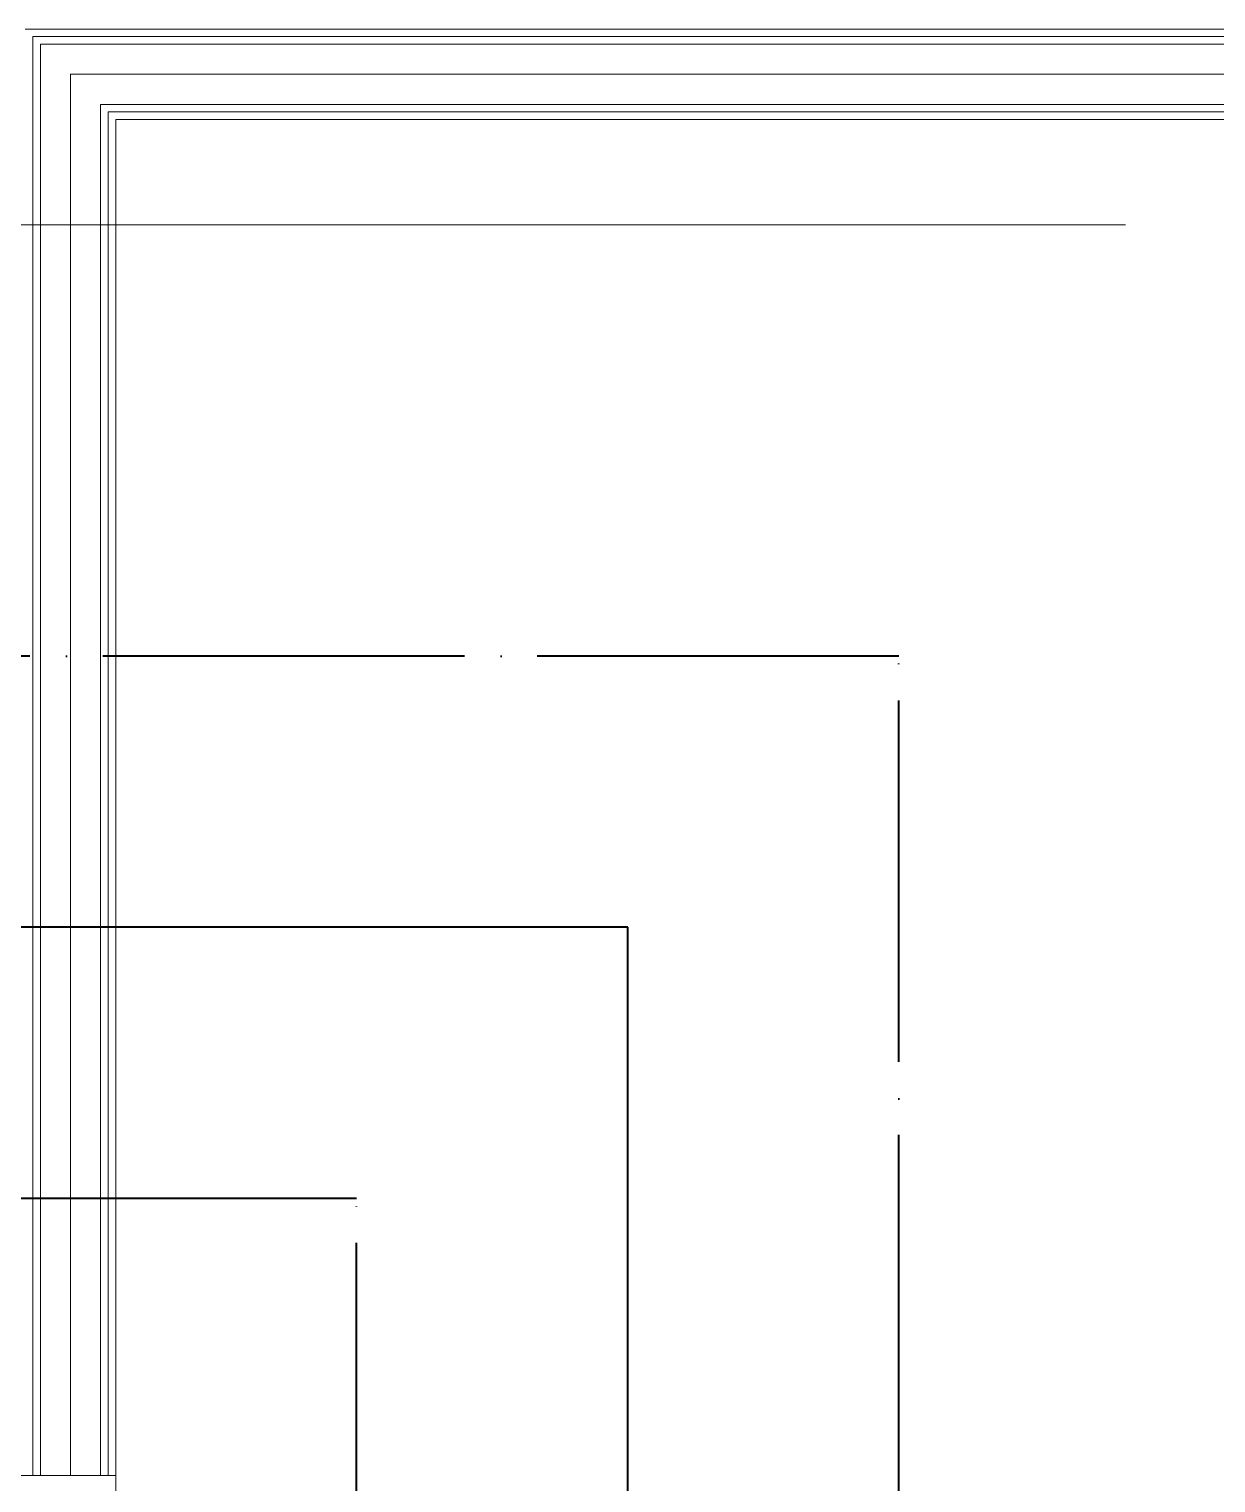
# Model space of a CAD drawing. Header units: centimetres. Extents: x 405464 to 563355, y 50011 to 66875.
# Drawn here: x 517976.4 to 518173.3, y 55410.6 to 55651.9 of the extents above; entities that cross this region are included whole.
import ezdxf
from ezdxf.enums import TextEntityAlignment as Align

# ---------------------------------------------------------------- set-up
doc = ezdxf.new("R2010")
doc.units = ezdxf.units.CM
doc.linetypes.add('DASHDOT', pattern=[25.4, 12.7, -6.35, 0, -6.35])
doc.linetypes.add('SOGUKSU1', pattern=[72, 60, -6, 0, -6])
doc.layers.get('0').update_dxf_attribs({"lineweight": 9})
for name, color, linetype, lineweight in [('0-KRCN-MİMARİ-220526', 8, 'Continuous', 9), ('0-KRCN-SHT-PROSES-BORU', 1, '0-Y_LINE', 40), ('0-KRCN-SHT-SOGUKSU', 141, 'SOGUKSU1', 40), ('A_Aks', 30, 'DASHDOT', 9), ('A_Pencere Doğrama-Ex', 140, 'Continuous', 15), ('DV_Alcipan_Ylt', 93, 'BATTING', 9), ('DV_Siva', 30, 'Continuous', 9), ('M00_Mahal_No$0$MH_Alan', 51, 'Continuous', 9)]:
    doc.layers.add(name, color=color, linetype=linetype, lineweight=lineweight)
doc.layers.add('DV_alçıpanel_duvar_yeni', color=1, linetype='Continuous', lineweight=20, true_color=0xff0000)
doc.styles.add('BORU', font='AGENCYR.TTF')
doc.styles.add('M00_Mahal_No$0$Kalin01', font='swissk.ttf')
doc.styles.add('M00_Mahal_No$0$Normal', font='swiss.ttf')
doc.styles.add('MAHAL', font='swissc.ttf')
doc.linetypes.add('0-Y_LINE', pattern='A,100,-0.5,["Y",BORU,S=9,R=0,X=0,Y=-4.5],-5', length=105.5)
doc.linetypes.add('BATTING', pattern='A,0.0001,-0.1,[134,ltypeshp.shx,S=0.1,R=0,X=-0.1,Y=0],-0.2,[134,ltypeshp.shx,S=0.1,R=180,X=0.1,Y=0],-0.1', length=0.4001)

# ---------------------------------------------------------------- blocks, each defined once
blk = doc.blocks.new('1_etap')
at = {"layer": 'A_Aks', "color": 8, "ltscale": 100}
blk.add_line((0, 3300), (1911.91, 3300), dxfattribs=at)
blk.add_line((0, 3300), (1911.91, 3300), dxfattribs=at)
at = {"layer": 'DV_Alcipan_Ylt', "color": 8, "ltscale": 7.5}
for p, q in [((1095, 3092.5), (1095, 3325)), ((1095, 3325), (1360, 3325))]:
    blk.add_line(p, q, dxfattribs=at)
at = {"layer": 'DV_alçıpanel_duvar_yeni', "color": 8}
for p, q in [((1087.5, 3332.5), (1422.1, 3332.5)), ((1088.75, 3321.25), (1088.75, 3331.25)), ((1088.75, 3331.25), (1422.1, 3331.25)), ((1090, 3322.5), (1090, 3330)), ((1090, 3330), (1422.1, 3330)), ((1090, 3092.5), (1090, 3322.5)), ((1090, 3322.5), (1090, 3322.5)), ((1088.75, 3092.5), (1088.75, 3321.25)), ((1088.75, 3321.25), (1088.75, 3321.25)), ((1100, 3092.5), (1100, 3320)), ((1100, 3320), (1360, 3320)), ((1101.25, 3092.5), (1101.25, 3318.75)), ((1101.25, 3318.75), (1360, 3318.75)), ((1102.5, 3092.5), (1102.5, 3317.5)), ((1102.5, 3317.5), (1360, 3317.5))]:
    blk.add_line(p, q, dxfattribs=at)
at = {"layer": 'DV_Siva', "color": 8}
for p, q in [((747.5, 3092.5), (1102.5, 3092.5)), ((1102.5, 3092.5), (1102.5, 2420))]:
    blk.add_line(p, q, dxfattribs=at)
at = {"color": 8, "linetype": 'ByBlock', "lineweight": -2}
for tag, height, style, p in [('MAHALNO', 15.68, 'M00_Mahal_No$0$Kalin01', (-1403.52, 5183, -22.72)), ('MAHALADI', 25.09, 'M00_Mahal_No$0$Normal', (-1403.52, 5151.64, -22.72)), ('MAHALNO', 9.8, 'M00_Mahal_No$0$Kalin01', (-1049.84, 5038.22)), ('MAHALADI', 15.68, 'M00_Mahal_No$0$Normal', (-1049.84, 5018.62)), ('MAHALNO', 19.6, 'M00_Mahal_No$0$Kalin01', (585.19, 4515.87)), ('MAHALADI', 31.36, 'M00_Mahal_No$0$Normal', (585.19, 4476.67)), ('MAHALNO', 19.6, 'M00_Mahal_No$0$Kalin01', (543.65, 3917.94)), ('MAHALADI', 31.36, 'M00_Mahal_No$0$Normal', (543.65, 3878.74)), ('MAHALNO', 19.6, 'M00_Mahal_No$0$Kalin01', (175.42, 3438.17)), ('MAHALADI', 31.36, 'M00_Mahal_No$0$Normal', (175.42, 3398.97)), ('MAHALNO', 15.68, 'M00_Mahal_No$0$Kalin01', (662.5, 3278.68)), ('MAHALADI', 25.09, 'M00_Mahal_No$0$Normal', (662.5, 3247.32)), ('MAHALNO', 9.8, 'M00_Mahal_No$0$Kalin01', (928.42, 2524.93)), ('MAHALADI', 15.68, 'M00_Mahal_No$0$Normal', (928.42, 2505.33)), ('MAHALNO', 19.6, 'M00_Mahal_No$0$Kalin01', (683.01, 1295.87)), ('MAHALADI', 31.36, 'M00_Mahal_No$0$Normal', (683.01, 1256.67))]:
    blk.add_attdef(tag, text='', height=height, dxfattribs=dict(at, style=style)).set_placement(p, align=Align.MIDDLE_CENTER)
at = {"layer": 'A_Pencere Doğrama-Ex', "color": 8, "style": 'MAHAL'}
for p in [(163.41, 4608.46), (585.7, 4362.45), (584.07, 3781.1), (404.74, 3207.04), (477.62, 2356.77), (647.13, 1093.28), (160.83, 91.11)]:
    blk.add_attdef('KOT', p, '', height=10, dxfattribs=at)
at = {"layer": 'M00_Mahal_No$0$MH_Alan', "color": 8, "style": 'M00_Mahal_No$0$Normal'}
for height, p in [(25.09, (-1403.52, 5114.01, -22.72)), (15.68, (-1049.84, 4995.1)), (31.36, (585.19, 4429.63)), (31.36, (543.65, 3831.7)), (31.36, (175.42, 3351.93)), (25.09, (662.5, 3209.69)), (15.68, (928.42, 2481.81)), (31.36, (683.01, 1209.63))]:
    blk.add_attdef('ALAN', text='', height=height, dxfattribs=at).set_placement(p, align=Align.MIDDLE_CENTER)
blk = doc.blocks.new('A$C9e52caec')
at = {"color": 8}
blk.add_blockref('1_etap', (12530, 57), dxfattribs=at)

msp = doc.modelspace()

# ---------------------------------------------------------------- block references
at = {"layer": '0-KRCN-MİMARİ-220526', "rotation": 359.999999999997}
msp.add_blockref('A$C9e52caec', (504358.27, 52262.37, 74), dxfattribs=at)

# ---------------------------------------------------------------- next in the draw order: linework, layer by layer
at = {"layer": '0-KRCN-SHT-PROSES-BORU'}
for p, q in [((518075.71, 55502.83), (516780.28, 55502.83)), ((518075.71, 55002.87), (518075.71, 55502.83))]:
    msp.add_line(p, q, dxfattribs=at)
at = {"layer": '0-KRCN-SHT-SOGUKSU'}
for p, q in [((518120.71, 55547.83), (516735.28, 55547.83)), ((518120.71, 55047.87), (518120.71, 55547.83)), ((518030.71, 55457.83), (516825.28, 55457.83)), ((518030.71, 54957.87), (518030.71, 55457.83))]:
    msp.add_line(p, q, dxfattribs=at)

doc.saveas('drawing.dxf')
